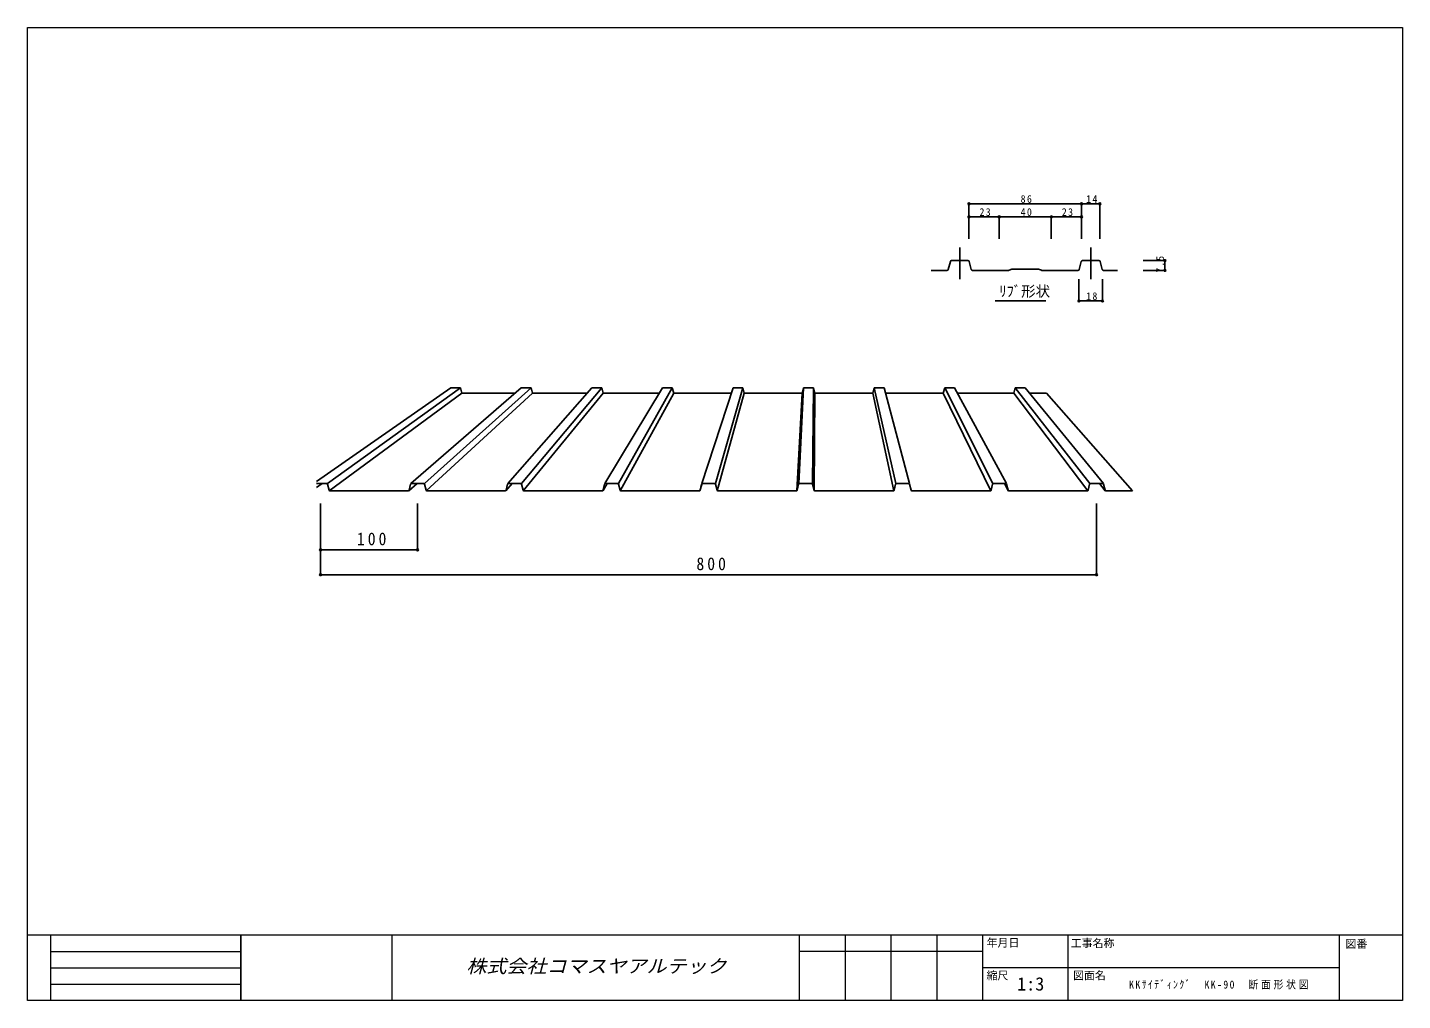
# Model space of a CAD drawing. Units: millimetres, scale not verified. Extents: x -567 to 567, y -401 to 401.
import ezdxf
from ezdxf.enums import TextEntityAlignment as Align

# ---------------------------------------------------------------- set-up
doc = ezdxf.new("R2010")
doc.units = ezdxf.units.MM
doc.header["$LTSCALE"] = 3
doc.header["$PDMODE"] = 32
doc.header["$PDSIZE"] = 1.5
doc.linetypes.add('CHAIN2', pattern=[12, 9, -1, 1, -1])
doc.layers.add('0-0_0', color=7, linetype='Continuous')
doc.layers.add('0-3_LAYER004', color=7, linetype='Continuous', lineweight=18)
doc.styles.add('HG丸ｺﾞｼｯｸM-PRO', font='')
doc.styles.add('ＭＳ ゴシック', font='')
doc.styles.get('HG丸ｺﾞｼｯｸM-PRO').set_extended_font_data('HG丸ｺﾞｼｯｸM-PRO')
doc.styles.get('ＭＳ ゴシック').set_extended_font_data('MS Gothic')

msp = doc.modelspace()

# ---------------------------------------------------------------- linework, layer by layer
at = {"layer": '0-0_0', "color": 4}
for p, q in [((317.443, 255.661), (209.443, 255.661)), ((209.443, 255.661), (209.443, 226.861)), ((302.323, 255.661), (302.323, 226.861)), ((317.443, 255.661), (317.443, 226.861)), ((209.443, 244.861), (302.323, 244.861)), ((234.383, 244.861), (234.383, 226.861)), ((277.383, 244.861), (277.383, 226.861)), ((300.163, 175.561), (300.163, 193.561)), ((319.603, 175.561), (319.603, 193.561)), ((371.083, 200.761), (353.083, 200.761)), ((272.947, 175.561), (230.947, 175.561)), ((300.163, 175.561), (319.603, 175.561)), ((-325.317, -50.061), (-325.317, 8.593)), ((-325.317, -29.542), (-325.317, 8.593)), ((-245.317, -29.542), (-245.317, 8.593)), ((314.683, -50.061), (314.683, 8.593)), ((-325.317, -29.542), (-245.317, -29.542)), ((-325.317, -50.061), (314.683, -50.061))]:
    msp.add_line(p, q, dxfattribs=at)
at = {"layer": '0-0_0', "color": 4, "linetype": 'CHAIN2'}
for p, q in [((201.883, 219.661), (201.883, 193.561)), ((309.883, 219.661), (309.883, 193.561))]:
    msp.add_line(p, q, dxfattribs=at)
at = {"layer": '0-0_0'}
for p, q in [((194.109, 208.059), (192.376, 201.563)), ((208.613, 208.861), (195.152, 208.861)), ((211.389, 201.563), (209.656, 208.059)), ((302.109, 208.059), (300.376, 201.563)), ((316.613, 208.861), (303.152, 208.861)), ((319.389, 201.563), (317.656, 208.059)), ((191.333, 200.761), (178.385, 200.761)), ((242.175, 200.761), (212.432, 200.761)), ((244.889, 201.764), (242.576, 200.838)), ((266.475, 201.841), (245.291, 201.841)), ((269.189, 200.838), (266.876, 201.764)), ((299.333, 200.761), (269.591, 200.761)), ((320.432, 200.761), (332.085, 200.761)), ((-328.554, 26.714), (-217.972, 104.061)), ((-209.823, 104.061), (-319.717, 25.061)), ((-250.917, 25.061), (-159.765, 104.061)), ((-151.617, 104.061), (-239.717, 25.061)), ((-209.823, 104.061), (-217.972, 104.061)), ((-208.659, 99.696), (-209.823, 104.061)), ((-170.917, 25.061), (-101.559, 104.061)), ((-151.617, 104.061), (-159.765, 104.061)), ((-93.41, 104.061), (-159.717, 25.061)), ((-150.452, 99.696), (-151.617, 104.061)), ((-93.41, 104.061), (-101.559, 104.061)), ((-92.245, 99.696), (-93.41, 104.061)), ((-90.917, 25.061), (-43.352, 104.061)), ((-35.203, 104.061), (-79.717, 25.061)), ((-35.203, 104.061), (-43.352, 104.061)), ((-34.039, 99.696), (-35.203, 104.061)), ((-10.917, 25.061), (14.855, 104.061)), ((23.004, 104.061), (0.283, 25.061)), ((23.004, 104.061), (14.855, 104.061)), ((24.168, 99.696), (23.004, 104.061)), ((69.083, 25.061), (73.062, 104.061)), ((73.062, 104.061), (71.898, 99.696)), ((81.211, 104.061), (73.062, 104.061)), ((81.211, 104.061), (80.283, 25.061)), ((82.375, 99.696), (81.211, 104.061)), ((131.269, 104.061), (130.105, 99.696)), ((139.418, 104.061), (131.269, 104.061)), ((149.083, 25.061), (131.269, 104.061)), ((139.418, 104.061), (160.283, 25.061)), ((189.476, 104.061), (188.312, 99.696)), ((197.625, 104.061), (189.476, 104.061)), ((229.083, 25.061), (189.476, 104.061)), ((197.625, 104.061), (240.283, 25.061)), ((247.683, 104.061), (246.519, 99.696)), ((255.832, 104.061), (247.683, 104.061)), ((309.083, 25.061), (247.683, 104.061)), ((255.832, 104.061), (320.283, 25.061)), ((-318.117, 19.061), (-208.659, 99.696)), ((-150.452, 99.696), (-238.117, 19.061)), ((-164.803, 99.696), (-208.659, 99.696)), ((-158.117, 19.061), (-92.245, 99.696)), ((-105.391, 99.696), (-150.452, 99.696)), ((-45.98, 99.696), (-92.245, 99.696)), ((-34.039, 99.696), (-78.117, 19.061)), ((13.431, 99.696), (-34.039, 99.696)), ((1.883, 19.061), (24.168, 99.696)), ((71.898, 99.696), (24.168, 99.696)), ((71.898, 99.696), (67.483, 19.061)), ((81.883, 19.061), (82.375, 99.696)), ((130.105, 99.696), (82.375, 99.696)), ((147.483, 19.061), (130.105, 99.696)), ((188.312, 99.696), (140.571, 99.696)), ((227.483, 19.061), (188.312, 99.696)), ((246.519, 99.696), (199.982, 99.696)), ((307.483, 19.061), (246.519, 99.696)), ((273.294, 99.696), (259.393, 99.696)), ((344.283, 19.061), (273.294, 99.696)), ((-328.554, 21.88), (-324.081, 25.061)), ((-320.332, 25.061), (-328.554, 25.061)), ((-318.276, 19.655), (-319.559, 24.467)), ((-252.517, 19.061), (-245.702, 25.061)), ((-251.076, 24.467), (-252.359, 19.655)), ((-240.332, 25.061), (-250.303, 25.061)), ((-238.276, 19.655), (-239.559, 24.467)), ((-167.324, 25.061), (-172.517, 19.061)), ((-171.076, 24.467), (-172.359, 19.655)), ((-160.332, 25.061), (-170.303, 25.061)), ((-158.276, 19.655), (-159.559, 24.467)), ((-91.076, 24.467), (-92.517, 19.061)), ((-92.285, 19.452), (-88.946, 25.061)), ((-80.332, 25.061), (-90.303, 25.061)), ((-78.276, 19.655), (-79.559, 24.467)), ((-10.567, 25.061), (-12.517, 19.061)), ((-11.076, 24.467), (-12.359, 19.655)), ((-0.332, 25.061), (-10.303, 25.061)), ((1.724, 19.655), (0.441, 24.467)), ((68.924, 24.467), (67.641, 19.655)), ((79.668, 25.061), (69.697, 25.061)), ((81.724, 19.655), (80.441, 24.467)), ((148.924, 24.467), (147.641, 19.655)), ((159.668, 25.061), (149.697, 25.061)), ((161.724, 19.655), (160.441, 24.467)), ((228.924, 24.467), (227.641, 19.655)), ((239.668, 25.061), (229.697, 25.061)), ((238.676, 25.061), (241.883, 19.061)), ((241.724, 19.655), (240.441, 24.467)), ((308.924, 24.467), (307.641, 19.655)), ((319.668, 25.061), (309.697, 25.061)), ((321.883, 19.061), (317.054, 25.061)), ((321.724, 19.655), (320.441, 24.467)), ((-253.132, 19.061), (-317.503, 19.061)), ((-173.132, 19.061), (-237.503, 19.061)), ((-92.972, 19.061), (-157.503, 19.061)), ((-13.132, 19.061), (-77.503, 19.061)), ((66.868, 19.061), (2.497, 19.061)), ((146.868, 19.061), (82.497, 19.061)), ((226.868, 19.061), (162.497, 19.061)), ((306.868, 19.061), (242.497, 19.061)), ((322.497, 19.061), (344.283, 19.061)), ((-391.077, -346.95), (-391.077, -400.95))]:
    msp.add_line(p, q, dxfattribs=at)
at = {"layer": '0-0_0', "color": 4}
msp.add_lwpolyline([(371.083, 200.761), (371.083, 208.861), (353.083, 208.861)], dxfattribs=at)
at = {"layer": '0-0_0'}
for centre, radius, start, end in [((195.152, 207.781), 1.08, 90, 165.06858), ((208.613, 207.781), 1.08, 14.93142, 90), ((303.152, 207.781), 1.08, 90, 165.06858), ((316.613, 207.781), 1.08, 14.93142, 90), ((191.333, 201.841), 1.08, 270, 345.06858), ((212.432, 201.841), 1.08, 194.93142, 270), ((242.175, 201.841), 1.08, 270, 291.80141), ((245.291, 200.761), 1.08, 90, 111.80141), ((266.475, 200.761), 1.08, 68.19859, 90), ((269.591, 201.841), 1.08, 248.19859, 270), ((299.333, 201.841), 1.08, 270, 345.06858), ((320.432, 201.841), 1.08, 194.93142, 270), ((-320.332, 24.261), 0.8, 14.93142, 90), ((-250.303, 24.261), 0.8, 90, 165.06858), ((-240.332, 24.261), 0.8, 14.93142, 90), ((-170.303, 24.261), 0.8, 90, 165.06858), ((-160.332, 24.261), 0.8, 14.93142, 90), ((-90.303, 24.261), 0.8, 90, 165.06858), ((-80.332, 24.261), 0.8, 14.93142, 90), ((-10.303, 24.261), 0.8, 90, 165.06858), ((-0.332, 24.261), 0.8, 14.93142, 90), ((69.697, 24.261), 0.8, 90, 165.06858), ((79.668, 24.261), 0.8, 14.93142, 90), ((149.697, 24.261), 0.8, 90, 165.06858), ((159.668, 24.261), 0.8, 14.93142, 90), ((229.697, 24.261), 0.8, 90, 165.06858), ((239.668, 24.261), 0.8, 14.93142, 90), ((309.697, 24.261), 0.8, 90, 165.06858), ((319.668, 24.261), 0.8, 14.93142, 90), ((-317.503, 19.861), 0.8, 194.93142, 270), ((-253.132, 19.861), 0.8, 270, 345.06858), ((-237.503, 19.861), 0.8, 194.93142, 270), ((-173.132, 19.861), 0.8, 270, 345.06858), ((-157.503, 19.861), 0.8, 194.93142, 270), ((-92.972, 19.861), 0.8, 270, 329.23473), ((-77.503, 19.861), 0.8, 194.93142, 270), ((-13.132, 19.861), 0.8, 270, 345.06858), ((2.497, 19.861), 0.8, 194.93142, 270), ((66.868, 19.861), 0.8, 270, 345.06858), ((82.497, 19.861), 0.8, 194.93142, 270), ((146.868, 19.861), 0.8, 270, 345.06858), ((162.497, 19.861), 0.8, 194.93142, 270), ((226.868, 19.861), 0.8, 270, 345.06858), ((242.497, 19.861), 0.8, 194.93142, 270), ((306.868, 19.861), 0.8, 270, 345.06858), ((322.497, 19.861), 0.8, 194.93142, 270)]:
    msp.add_arc(centre, radius, start, end, dxfattribs=at)
at = {"layer": '0-0_0', "color": 4}
for p in [(209.443, 255.661), (302.323, 255.661), (317.443, 255.661), (209.443, 244.861), (234.383, 244.861), (277.383, 244.861), (302.323, 244.861), (371.083, 208.861), (371.083, 200.761), (300.163, 175.561), (319.603, 175.561), (-325.317, -29.542), (-245.317, -29.542), (-325.317, -50.061), (314.683, -50.061)]:
    msp.add_point(p, dxfattribs=at)
at = {"layer": '0-3_LAYER004'}
for p, q in [((-567, -346.95), (567, -346.95)), ((-548.1, -346.95), (-548.1, -400.95)), ((-266.54, -346.95), (-266.54, -400.95)), ((69.525, -346.95), (69.525, -400.95)), ((107.325, -346.95), (107.325, -400.95)), ((145.125, -346.95), (145.125, -400.95)), ((182.925, -346.95), (182.925, -400.95)), ((220.725, -346.95), (220.725, -400.95)), ((290.925, -346.95), (290.925, -400.95)), ((514.857, -346.95), (514.857, -400.95)), ((-548.1, -360.45), (-391.077, -360.45)), ((220.725, -360.45), (69.525, -360.45)), ((-548.1, -373.95), (-391.077, -373.95)), ((514.857, -373.95), (220.725, -373.95)), ((-548.1, -387.45), (-391.077, -387.45))]:
    msp.add_line(p, q, dxfattribs=at)
msp.add_lwpolyline([(-567, 400.95), (567, 400.95), (567, -400.95), (-567, -400.95)], close=True, dxfattribs=at)

# ---------------------------------------------------------------- texts
at = {"layer": '0-0_0', "color": 4, "style": 'ＭＳ ゴシック'}
msp.add_text('ﾘﾌﾞ形状', height=8.798, dxfattribs=at).set_placement((234.447, 176.561), align=Align.BOTTOM_LEFT)
at = {"layer": '0-0_0', "color": 3, "style": 'HG丸ｺﾞｼｯｸM-PRO', "oblique": 15, "width": 1.1}
msp.add_text('株式会社コマスヤアルテック', height=11, dxfattribs=at).set_placement((-205.007, -381.45), align=Align.BOTTOM_LEFT)
at = {"layer": '0-0_0', "attachment_point": 7, "style": 'ＭＳ ゴシック'}
for s, insert, char_height in [('\\T1.27;\\W0.95;86', (252.058, 256.381), 6.334), ('\\T1.27;\\W0.95;14', (306.058, 256.381), 6.334), ('\\T1.27;\\W0.95;23', (218.088, 245.581), 6.334), ('\\T1.27;\\W0.95;40', (252.058, 245.581), 6.334), ('\\T1.27;\\W0.95;23', (286.028, 245.581), 6.334), ('\\T1.27;\\W0.95;18', (306.058, 176.281), 6.334), ('\\T1.38;\\W0.9;100', (-295.317, -25.942), 10.56), ('\\T1.38;\\W0.9;800', (-15.317, -46.461), 10.56), ('\\T1.28;\\W0.9;KKｻｲﾃﾞｨﾝｸﾞ\u3000KK-90\u3000断面形状図', (341.512, -391.95), 6.598)]:
    msp.add_mtext(s, dxfattribs=dict(at, insert=insert, char_height=char_height))
at = {"layer": '0-0_0', "insert": (370.363, 198.961), "char_height": 6.334, "attachment_point": 7, "rotation": 90, "style": 'ＭＳ ゴシック'}
msp.add_mtext('\\T1.27;\\W0.9;7.5', dxfattribs=at)
at = {"layer": '0-3_LAYER004', "style": 'ＭＳ ゴシック'}
for s, height, p in [('年月日', 6.598, (224, -358.65)), ('工事名称', 6.598, (293.4, -359.05)), ('図番', 6.598, (520, -359.55)), ('縮尺', 6.598, (223.9, -385.65)), ('1:3', 11, (249.15, -396.05)), ('図面名', 6.598, (295.3, -385.65))]:
    msp.add_text(s, height=height, dxfattribs=at).set_placement(p, align=Align.BOTTOM_LEFT)

doc.saveas('drawing.dxf')
